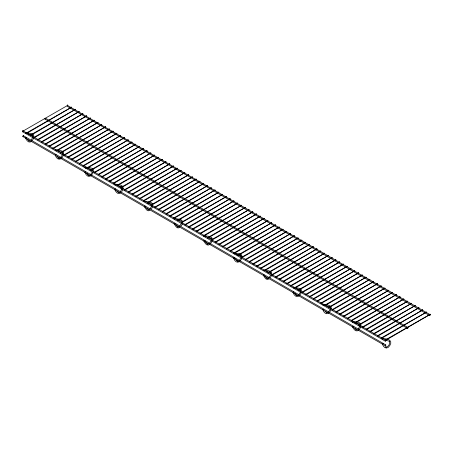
<?xml version="1.0" encoding="UTF-8"?>
<svg xmlns="http://www.w3.org/2000/svg" width="453" height="453" viewBox="0 0 453 453"><rect width="100%" height="100%" fill="white"/><g stroke="black" fill="none" stroke-linecap="round" stroke-linejoin="round"><path stroke-width="0.68" d="M55.289 150.062L55.753 150.73M85.022 167.225L85.181 167.882L86.54 168.165M145.203 201.97L144.739 201.302M174.937 219.139L174.473 218.471M204.671 236.302L204.518 235.645L203.963 235.894M293.165 287.395L293.629 288.068L293.912 287.423L293.414 287.134M322.904 304.563L323.057 305.22L323.612 304.971M352.598 322.111L353.187 321.483C355.848 322.202 362.066 321.67 360.939 326.188M382.372 338.901L382.836 339.569M63.596 154.513C64.722 150 58.505 150.532 55.844 149.813L55.532 149.801M93.329 171.681C94.456 167.168 88.239 167.695 85.577 166.976L85.266 166.964M123.063 188.85C124.19 184.331 117.973 184.864 115.311 184.144L114.762 184.394M152.797 206.019C153.924 201.5 147.706 202.032 145.045 201.313M182.531 223.182C183.658 218.669 177.446 219.195 174.779 218.482M212.264 240.35C213.391 235.837 207.18 236.364 204.518 235.645M271.738 274.688C272.865 270.169 266.647 270.701 263.986 269.982L263.397 270.611L264.139 270.639M300.481 291.692L300.226 289.58L300.384 289.841L296.726 288.754M331.205 309.02C332.332 304.507 326.115 305.033 323.453 304.314L323.148 304.303M32.871 137.191L31.047 140.351M62.605 154.36L60.781 157.514M122.072 188.691L120.249 191.851M151.806 205.86L149.983 209.02M181.545 223.023L179.722 226.183M359.954 326.03L358.125 329.189M55.289 154.694L55.175 155.022C57.05 160.622 61.217 160.43 63.284 155.555M144.496 206.194L144.377 206.523C145.56 208.301 147.072 212.1 149.818 210.379M263.431 274.863L263.318 275.192C264.495 276.97 266.013 280.769 268.754 279.042M264.139 275.271L263.754 274.654M382.372 343.533L382.258 343.861C383.782 348.425 387.428 349.75 389.874 345.413C393.193 340.169 387.377 338.572 382.921 338.651L382.615 338.64M26.478 132.956L26.727 133.392L71.597 107.197L26.478 132.956L26.727 133.392M30.255 135.136L30.504 135.572L75.368 109.377L30.255 135.136L30.504 135.572M34.032 137.316L34.281 137.752L79.145 111.557L34.032 137.316L34.281 137.752M37.803 139.496L38.058 139.932L82.922 113.737L37.803 139.496L38.058 139.932M41.58 141.676L41.829 142.112L86.699 115.917L41.58 141.676L41.829 142.112M45.357 143.856L45.606 144.292L90.475 118.097L45.357 143.856L45.606 144.292M49.134 146.036L49.383 146.472L94.252 120.277L49.134 146.036L49.383 146.472M71.342 107.055L71.597 107.486M52.91 148.216L53.16 148.652L98.024 122.457L52.91 148.216L53.16 148.652M75.119 109.235L75.368 109.666M56.682 150.396L56.936 150.832L101.8 124.637L56.682 150.396L56.936 150.832M78.896 111.415L79.145 111.846M60.459 152.576L60.708 153.012L105.577 126.817L60.459 152.576L60.708 153.012M82.672 113.595L82.922 114.026M64.235 154.756L64.485 155.192L109.354 128.997L64.235 154.756L64.485 155.192M86.449 115.775L86.699 116.206M68.012 156.936L68.261 157.372L113.131 131.177L68.012 156.936L68.261 157.372M90.221 117.956L90.475 118.386M71.789 159.116L72.038 159.552L116.902 133.358L71.789 159.116L72.038 159.552M93.998 120.136L94.252 120.566M75.566 161.296L75.815 161.732L120.679 135.538L75.566 161.296L75.815 161.732M97.774 122.31L98.024 122.746M79.337 163.476L79.592 163.907L124.456 137.718L79.337 163.476L79.592 163.907M101.551 124.49L101.8 124.926M83.114 165.656L83.363 166.087L128.233 139.898L83.114 165.656L83.363 166.087M105.328 126.67L105.577 127.106M86.891 167.837L87.14 168.267L132.01 142.078L86.891 167.837L87.14 168.267M109.105 128.85L109.354 129.286M90.668 170.017L90.917 170.447L135.781 144.258L90.668 170.017L90.917 170.447M112.876 131.03L113.131 131.466M94.445 172.197L94.694 172.627L139.558 146.438L94.445 172.197L94.694 172.627M116.653 133.21L116.902 133.646M98.216 174.377L98.471 174.807L143.335 148.618L98.216 174.377L98.471 174.807M120.43 135.39L120.679 135.826M101.993 176.557L102.242 176.987L147.112 150.798L101.993 176.557L102.242 176.987M124.207 137.57L124.456 138.006M105.77 178.737L106.019 179.167L150.889 152.978L105.77 178.737L106.019 179.167M127.984 139.751L128.233 140.187M109.547 180.917L109.796 181.347L154.666 155.158L109.547 180.917L109.796 181.347M131.755 141.931L132.01 142.367M113.324 183.097L113.573 183.527L158.437 157.338L113.324 183.097L113.573 183.527M135.532 144.111L135.781 144.547M117.095 185.277L117.35 185.707L162.214 159.518L117.095 185.277L117.35 185.707M139.309 146.291L139.558 146.727M120.872 187.457L121.121 187.887L165.991 161.698L120.872 187.457L121.121 187.887M143.086 148.471L143.335 148.907M124.649 189.637L124.898 190.067L169.767 163.878L124.649 189.637L124.898 190.067M146.863 150.651L147.112 151.087M128.425 191.817L128.675 192.248L173.544 166.058L128.425 191.817L128.675 192.248M150.634 152.831L150.889 153.267M132.202 193.997L132.452 194.428L177.316 168.239L132.202 193.997L132.452 194.428M154.411 155.011L154.666 155.447M135.979 196.177L136.228 196.608L181.092 170.419L135.979 196.177L136.228 196.608M158.188 157.191L158.437 157.627M139.751 198.357L140.005 198.788L184.869 172.599L139.751 198.357L140.005 198.788M161.964 159.371L162.214 159.807M143.527 200.537L143.777 200.968L188.646 174.779L143.527 200.537L143.777 200.968M165.741 161.551L165.991 161.987M147.304 202.718L147.553 203.148L192.423 176.959L147.304 202.718L147.553 203.148M169.518 163.731L169.767 164.167M151.081 204.898L151.33 205.328L196.194 179.139L151.081 204.898L151.33 205.328M173.289 165.911L173.544 166.347M154.858 207.078L155.107 207.508L199.971 181.313L154.858 207.078L155.107 207.508M177.066 168.091L177.316 168.527M158.629 209.258L158.884 209.688L203.748 183.493L158.629 209.258L158.884 209.688M180.843 170.271L181.092 170.707M162.406 211.438L162.655 211.868L207.525 185.673L162.406 211.438L162.655 211.868M184.62 172.451L184.869 172.887M166.183 213.612L166.432 214.048L211.302 187.853L166.183 213.612L166.432 214.048M188.397 174.631L188.646 175.068M169.96 215.792L170.209 216.228L215.079 190.034L169.96 215.792L170.209 216.228M192.168 176.812L192.423 177.248M173.737 217.972L173.986 218.408L218.85 192.214L173.737 217.972L173.986 218.408M195.945 178.992L196.194 179.428M177.508 220.152L177.763 220.588L222.627 194.394L177.508 220.152L177.763 220.588M199.722 181.172L199.971 181.608M181.285 222.332L181.534 222.768L226.404 196.574L181.285 222.332L181.534 222.768M203.499 183.352L203.748 183.788M185.062 224.512L185.311 224.948L230.181 198.754L185.062 224.512L185.311 224.948M207.276 185.532L207.525 185.962M188.839 226.693L189.088 227.129L233.958 200.934L188.839 226.693L189.088 227.129M211.047 187.712L211.302 188.142M192.616 228.873L192.865 229.309L237.729 203.114L192.616 228.873L192.865 229.309M214.824 189.892L215.079 190.322M196.392 231.053L196.642 231.489L241.506 205.294L196.392 231.053L196.642 231.489M218.601 192.072L218.85 192.502M200.164 233.233L200.419 233.669L245.283 207.474L200.164 233.233L200.419 233.669M222.378 194.252L222.627 194.682M203.941 235.413L204.19 235.849L249.059 209.654L203.941 235.413L204.19 235.849M226.155 196.432L226.404 196.862M207.717 237.593L207.967 238.029L252.836 211.834L207.717 237.593L207.967 238.029M229.931 198.612L230.181 199.043M211.494 239.773L211.744 240.209L256.608 214.014L211.494 239.773L211.744 240.209M233.703 200.792L233.958 201.223M215.271 241.953L215.52 242.389L260.384 216.194L215.271 241.953L215.52 242.389M237.48 202.972L237.729 203.403M219.042 244.133L219.297 244.569L264.161 218.374L219.042 244.133L219.297 244.569M241.256 205.152L241.506 205.583M222.819 246.313L223.069 246.749L267.938 220.554L222.819 246.313L223.069 246.749M245.033 207.332L245.283 207.763M226.596 248.493L226.845 248.929L271.715 222.734L226.596 248.493L226.845 248.929M248.81 209.513L249.059 209.943M230.373 250.673L230.622 251.109L275.492 224.915L230.373 250.673L230.622 251.109M252.581 211.693L252.836 212.123M234.15 252.853L234.399 253.289L279.263 227.095L234.15 252.853L234.399 253.289M256.358 213.873L256.608 214.303M237.921 255.033L238.176 255.469L283.04 229.275L237.921 255.033L238.176 255.469M260.135 216.053L260.384 216.483M241.698 257.213L241.953 257.649L286.817 231.455L241.698 257.213L241.953 257.649M263.912 218.233L264.161 218.663M245.475 259.393L245.724 259.829L290.594 233.635L245.475 259.393L245.724 259.829M267.689 220.413L267.938 220.843M249.252 261.574L249.501 262.01L294.371 235.815L249.252 261.574L249.501 262.01M271.466 222.593L271.715 223.023M253.029 263.754L253.278 264.19L298.142 237.995L253.029 263.754L253.278 264.19M275.237 224.773L275.492 225.203M256.806 265.934L257.055 266.37L301.919 240.175L256.806 265.934L257.055 266.37M279.014 226.953L279.263 227.383M260.577 268.114L260.832 268.55L305.696 242.355L260.577 268.114L260.832 268.55M282.791 229.133L283.04 229.563M264.354 270.294L264.603 270.73L309.473 244.535L264.354 270.294L264.603 270.73M286.568 231.313L286.817 231.743M268.131 272.474L268.38 272.91L313.25 246.715L268.131 272.474L268.38 272.91M290.345 233.493L290.594 233.924M271.908 274.654L272.157 275.09L317.021 248.895L271.908 274.654L272.157 275.09M294.116 235.668L294.371 236.104M275.684 276.834L275.934 277.264L320.798 251.075L275.684 276.834L275.934 277.264M297.893 237.848L298.142 238.284M279.456 279.014L279.711 279.444L324.575 253.255L279.456 279.014L279.711 279.444M301.67 240.028L301.919 240.464M283.233 281.194L283.482 281.624L328.351 255.435L283.233 281.194L283.482 281.624M305.447 242.208L305.696 242.644M287.009 283.374L287.259 283.805L332.128 257.615L287.009 283.374L287.259 283.805M309.223 244.388L309.473 244.824M290.786 285.554L291.036 285.985L335.905 259.796L290.786 285.554L291.036 285.985M312.995 246.568L313.25 247.004M294.563 287.734L294.812 288.165L339.676 261.976L294.563 287.734L294.812 288.165M316.772 248.748L317.021 249.184M298.334 289.914L298.589 290.345L343.453 264.156L298.334 289.914L298.589 290.345M320.548 250.928L320.798 251.364M302.111 292.094L302.366 292.525L347.23 266.336L302.111 292.094L302.366 292.525M324.325 253.108L324.575 253.544M305.888 294.274L306.137 294.705L351.007 268.516L305.888 294.274L306.137 294.705M328.102 255.288L328.351 255.724M309.665 296.455L309.914 296.885L354.784 270.696L309.665 296.455L309.914 296.885M331.879 257.468L332.128 257.904M313.442 298.635L313.691 299.065L358.555 272.876L313.442 298.635L313.691 299.065M335.65 259.648L335.905 260.084M317.219 300.815L317.468 301.245L362.332 275.056L317.219 300.815L317.468 301.245M339.427 261.828L339.676 262.264M320.99 302.995L321.245 303.425L366.109 277.236L320.99 302.995L321.245 303.425M343.204 264.008L343.453 264.444M324.767 305.175L325.016 305.605L369.886 279.416L324.767 305.175L325.016 305.605M346.981 266.188L347.23 266.624M328.544 307.355L328.793 307.785L373.663 281.596L328.544 307.355L328.793 307.785M350.758 268.369L351.007 268.805M332.321 309.535L332.57 309.965L377.434 283.776L332.321 309.535L332.57 309.965M354.529 270.549L354.784 270.985M336.098 311.715L336.347 312.145L381.211 285.956L336.098 311.715L336.347 312.145M358.306 272.729L358.555 273.165M339.869 313.895L340.124 314.325L384.988 288.136L339.869 313.895L340.124 314.325M362.083 274.909L362.332 275.345M343.646 316.075L343.895 316.505L388.765 290.316L343.646 316.075L343.895 316.505M365.86 277.089L366.109 277.525M347.423 318.255L347.672 318.685L392.541 292.496L347.423 318.255L347.672 318.685M369.637 279.269L369.886 279.705M351.2 320.435L351.449 320.866L396.318 294.671L351.2 320.435L351.449 320.866M373.408 281.449L373.663 281.885M354.976 322.615L355.226 323.046L400.09 296.851L354.976 322.615L355.226 323.046M377.185 283.629L377.434 284.065M358.748 324.795L359.002 325.226L403.866 299.031L358.748 324.795L359.002 325.226M380.962 285.809L381.211 286.245M362.525 326.97L362.779 327.406L407.643 301.211L362.525 326.97L362.779 327.406M384.739 287.989L384.988 288.425M366.301 329.15L366.551 329.586L411.42 303.391L366.301 329.15L366.551 329.586M388.515 290.169L388.765 290.605M370.078 331.33L370.328 331.766L415.197 305.571L370.078 331.33L370.328 331.766M392.292 292.349L392.541 292.785M373.855 333.51L374.104 333.946L418.968 307.751L373.855 333.51L374.104 333.946M396.064 294.529L396.318 294.965M377.632 335.69L377.881 336.126L422.745 309.931L377.632 335.69L377.881 336.126M399.84 296.709L400.09 297.145M381.403 337.87L381.658 338.306L426.522 312.111L381.403 337.87L381.658 338.306M403.617 298.889L403.866 299.325M385.18 340.05L385.429 340.486L430.299 314.291L385.18 340.05L385.429 340.486M407.394 301.069L407.643 301.5M411.171 303.25L411.42 303.68M414.942 305.43L415.197 305.86M418.719 307.61L418.968 308.04M422.496 309.79L422.745 310.22M426.273 311.97L426.522 312.4M430.05 314.15L430.299 314.58M33.55 138.386L32.423 140.339M92.084 172.389L90.515 174.682M93.018 172.718C90.951 177.599 86.783 177.791 84.909 172.185M122.752 189.886L121.625 191.84M152.491 207.055L151.359 209.009M182.225 224.218L181.092 226.177M211.019 241.058L209.456 243.352L207.497 244.184L207.797 244.195L206.879 243.657L204.626 240.35L204.784 240.611M211.959 241.387L210.832 243.346M240.753 258.227L239.19 260.52M241.692 258.555C239.626 263.436 235.458 263.629 233.584 258.023M270.492 275.396L268.923 277.683M271.426 275.724L270.299 277.678M300.226 292.559L298.657 294.852M301.16 292.887C299.093 297.768 294.926 297.961 293.051 292.355M329.96 309.727L328.391 312.021M330.9 310.056C328.827 314.937 324.659 315.129 322.785 309.524M360.633 327.225L359.501 329.178M26.263 133.301L25.521 133.273L26.11 132.644C28.465 133.771 33.907 132.474 33.964 136.364M233.697 253.063L234.252 252.814C236.608 253.94 242.055 252.644 242.106 256.534M234.405 253.47L233.663 253.442M31.676 141.126C29.043 143.873 26.382 140.3 25.442 137.854L26.217 137.35L26.263 137.933L25.6 138.108M120.883 192.627C118.244 195.379 115.583 191.8 114.643 189.354L115.079 188.816L115.583 189.105M210.084 244.127C207.451 246.879 204.79 243.301 203.85 240.854M358.759 329.965C356.12 332.712 353.459 329.138 352.525 326.692L352.961 326.154L353.459 326.443M85.022 171.857L85.849 171.942M85.73 172.27L85.068 172.44M204.671 240.939L204.009 241.109M293.165 292.032L293.991 292.111L293.216 292.615M322.904 309.195L323.725 309.28M323.612 309.603L322.949 309.778M353.346 326.772L352.683 326.947M22.826 131.2L22.701 130.775L22.826 131.2L67.82 105.306L67.571 104.875L67.695 105.294M60.113 158.001L58.822 158.346L59.128 158.357L58.205 157.825L57.078 156.172M89.847 175.169L88.556 175.515L88.862 175.526L87.944 174.988L86.812 173.335M119.581 192.338L118.295 192.684L118.595 192.695L116.925 191.053M149.314 209.507L148.029 209.852L148.329 209.858L146.659 208.221M179.054 226.67L177.763 227.015L178.063 227.027L177.146 226.494L176.019 224.841M179.552 227.542C176.806 229.269 175.294 225.469 174.116 223.691M238.521 261.007L237.23 261.353L237.536 261.364L235.866 259.722M268.255 278.17L266.964 278.521L267.27 278.527L266.347 277.995L265.22 276.341M297.989 295.339L296.698 295.684L297.004 295.696L296.086 295.158L294.954 293.51M327.723 312.508L326.437 312.853L326.738 312.864L325.067 311.228M67.695 105.413L67.191 105.702L67.191 106.279L429.671 315.554L430.174 315.265L430.174 314.688L67.797 105.645M407.377 327.145L45.51 118.222L45.011 118.51L45.011 119.088L407.49 328.363L407.989 328.074L407.989 327.496L407.49 327.785L407.49 328.363M45.011 119.088L45.51 118.799L45.51 118.222M23.33 131.03L22.826 131.319L22.826 131.897L385.305 341.171L385.809 340.882L385.809 340.305L23.33 131.03L23.33 131.608L22.826 131.897M23.33 135.662L22.826 135.951L22.826 136.529L385.305 345.803L385.809 345.514L385.809 344.937L23.33 135.662L23.33 136.24L22.826 136.529M29.711 141.121L28.879 141.03L27.718 139.552M430.174 314.688L429.671 314.977L429.671 315.554M356.794 329.96L355.962 329.869L354.801 328.391M385.809 340.305L385.305 340.594L385.305 341.171M385.809 344.937L385.305 345.226L385.305 345.803M85.181 167.882L85.487 167.899M115.221 185.062L114.722 184.773M174.694 219.399L174.19 219.11M203.924 236.273L204.428 236.562M352.791 322.389L353.102 322.4M55.611 154.484L56.11 154.773L55.334 155.277M114.807 189.609L115.147 189.643M144.813 205.985L145.317 206.274M144.541 206.778L144.881 206.811M174.552 223.153L175.051 223.442M174.275 223.946L174.615 223.98M234.02 257.485L235.113 258.623M233.742 258.278L234.405 258.102L234.36 257.519M263.476 275.447L263.816 275.481M382.694 343.323L383.193 343.612M382.417 344.116L382.757 344.15M28.431 134.105L31.155 134.666M58.85 151.415L62.508 152.502L62.35 152.248L62.695 153.533M88.584 168.578L92.242 169.671M118.318 185.747L121.976 186.84L121.817 186.579L122.163 187.87M148.052 202.916L151.71 204.003M177.786 220.084L181.053 220.809L181.545 221.483M204.116 236.551L205.481 236.834M208.884 237.531L211.177 238.34L211.019 238.08L211.364 239.371M233.856 253.72L235.215 253.997M236.574 254.275L240.917 255.503L240.753 255.249L241.098 256.54M266.313 271.443L270.651 272.672L270.492 272.417L270.837 273.703M293.72 287.145L300.498 288.601M326.46 305.917L329.184 306.477M355.514 322.944L359.461 323.81M385.928 340.254L389.586 341.341L389.427 341.086C390.497 343.487 388.521 346.907 385.905 347.185L386.205 347.196L385.288 346.664M31.84 134.801L32.775 135.334L32.61 135.079L32.956 136.37M301.002 289.071L301.573 290.871M329.96 306.749L330.305 308.04M92.084 169.411L92.429 170.702"/></g></svg>
